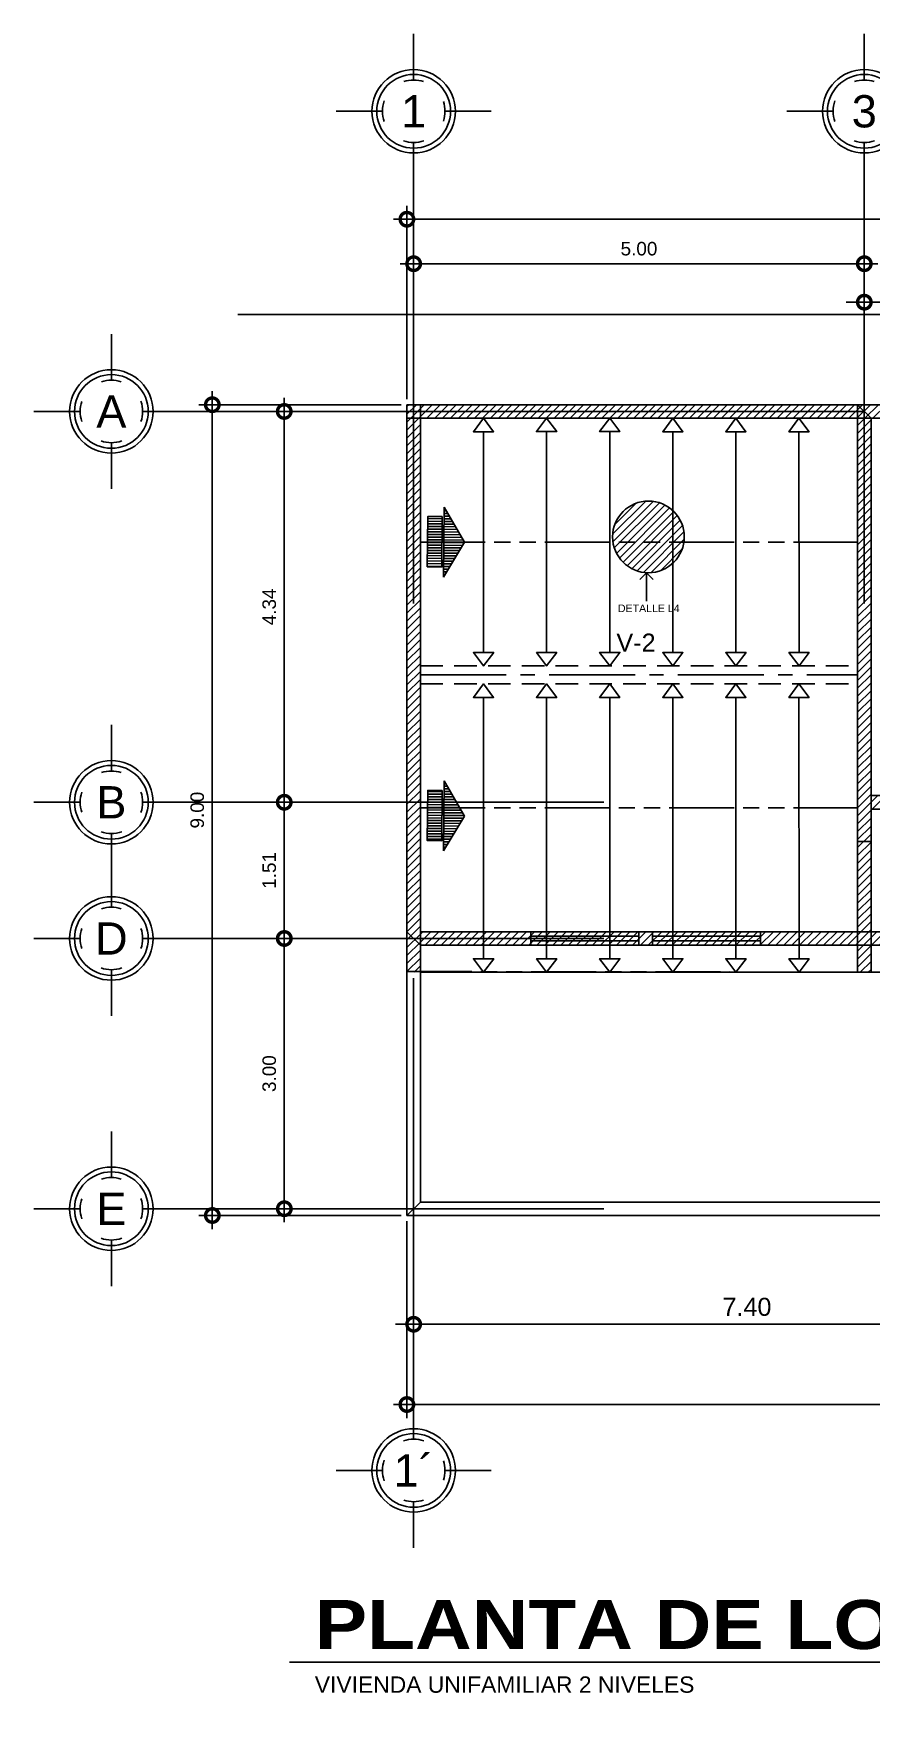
# Model space of a CAD drawing. Header units: inches. Extents: x -370 to 18, y -197 to 199.
# Drawn here: x -319.67 to -310.38, y -14.68 to 4.15 of the extents above; entities that cross this region are included whole.
import ezdxf
from ezdxf.enums import TextEntityAlignment as Align

# ---------------------------------------------------------------- set-up
doc = ezdxf.new("R2010")
doc.units = ezdxf.units.IN
doc.header["$MEASUREMENT"] = 0
doc.header["$PDMODE"] = 34
doc.header["$PDSIZE"] = 0.2
for name, pattern in [('ACAD_ISO09W100', [45, 24, -3, 6, -3, 6, -3]), ('CENTER2', [28.575, 19.05, -3.175, 3.175, -3.175]), ('RAYITAS', [0.375, 0.25, -0.125])]:
    doc.linetypes.add(name, pattern=pattern)
doc.layers.add('VIGAS', color=6, linetype='CENTER2')
doc.styles.add('1', font='arial.ttf')
doc.styles.add('2', font='')
doc.styles.get("Standard").update_dxf_attribs({"font": 'arial.ttf'})
doc.styles.get('2').set_extended_font_data('Arial Black')
doc.dimstyles.new('E100', dxfattribs={"dimtxt": 0.15, "dimasz": 0.15, "dimexe": 0.15, "dimexo": 0.0625, "dimgap": 0.09, "dimtad": 1, "dimzin": 0, "dimdsep": 46, "dimtxsty": 'Standard', "dimblk": 'DOTSMALL', "dimcen": 0.09, "dimdle": 0.15, "dimclrd": 1, "dimclre": 1, "dimclrt": 2, "dimazin": 0, "dimtfac": 1, "dimtofl": 0, "dimtmove": 1, "dimatfit": 1, "dimldrblk": 'OPEN90', "dimfxl": 1, "dimtolj": 1, "dimtzin": 0, "dimarcsym": 0})

# ---------------------------------------------------------------- blocks, each defined once
blk = doc.blocks.new('EJE NORTE NUEVO')
at = {"color": 8}
for p, q in [((0, 3.252), (0, 3.764)), ((-0.347, 2.905), (-0.859, 2.905)), ((0.347, 2.905), (0.859, 2.905))]:
    blk.add_line(p, q, dxfattribs=at)
at = {"color": 2, "linetype": 'CENTER2'}
blk.add_line((0, 2.558), (0, -2.558), dxfattribs=at)
at = {"color": 8}
blk.add_circle((0, 2.905), 0.463, dxfattribs=at)
at = {"color": 4}
blk.add_circle((0, 2.905), 0.409, dxfattribs=at)
at = {"color": 8}
for start, end in [(71.4161, 108.5839), (160.6993, 199.2784), (341.7694, 18.2529), (251.0526, 288.9474)]:
    blk.add_arc((0, 2.905), 0.347, start, end, dxfattribs=at)
at = {"color": 4}
blk.add_attdef('A', text='', height=0.358, dxfattribs=at).set_placement((0, 2.905), align=Align.MIDDLE_CENTER)
blk = doc.blocks.new('_DotSmall')
at = {"color": 0, "linetype": 'ByBlock', "const_width": 0.5}
blk.add_lwpolyline([(-0.0625, 0, 1), (0.0625, 0, 1)], format="xyb", close=True, dxfattribs=at)
blk = doc.blocks.new('*D190')
at = {"color": 1, "lineweight": -2, "transparency": 16777216}
for p, q in [((-0.075, 10.565), (5.225, 10.565)), ((0.075, 9.062), (0.075, 10.715)), ((5.075, 9.489), (5.075, 10.715))]:
    blk.add_line(p, q, dxfattribs=at)
at = {"layer": 'DEFPOINTS', "color": 0, "transparency": 16777216}
for p in [(5.075, 10.565), (5.075, 9.427), (0.075, 9)]:
    blk.add_point(p, dxfattribs=at)
at = {"color": 1, "lineweight": -2, "transparency": 16777216, "xscale": 0.3, "yscale": 0.3, "zscale": 0.3, "rotation": 180}
blk.add_blockref('_DotSmall', (0.075, 10.565), dxfattribs=at)
at = {"color": 1, "lineweight": -2, "transparency": 16777216, "xscale": 0.3, "yscale": 0.3, "zscale": 0.3}
blk.add_blockref('_DotSmall', (5.075, 10.565), dxfattribs=at)
at = {"color": 2, "transparency": 16777216, "insert": (2.575, 10.731), "char_height": 0.15, "attachment_point": 5}
blk.add_mtext('\\A1;5.00', dxfattribs=at)
blk = doc.blocks.new('_Open90')
at = {"color": 0, "linetype": 'ByBlock', "lineweight": -2}
for p, q in [((0, 0), (-1, 0)), ((-0.5, 0.5), (0, 0)), ((0, 0), (-0.5, -0.5))]:
    blk.add_line(p, q, dxfattribs=at)
blk = doc.blocks.new('*D138')
at = {"color": 1, "lineweight": -2, "transparency": 16777216}
for p, q in [((-236.938, 114.773), (-236.938, 115.622)), ((-233.188, 114.347), (-233.188, 115.622)), ((-237.138, 115.422), (-232.988, 115.422))]:
    blk.add_line(p, q, dxfattribs=at)
at = {"layer": 'DEFPOINTS', "color": 0, "transparency": 16777216}
for p in [(-233.188, 115.422), (-236.938, 114.711), (-233.188, 114.284)]:
    blk.add_point(p, dxfattribs=at)
at = {"color": 1, "lineweight": -2, "transparency": 16777216, "xscale": 0.3, "yscale": 0.3, "zscale": 0.3, "rotation": 180}
blk.add_blockref('_DotSmall', (-236.938, 115.422), dxfattribs=at)
at = {"color": 1, "lineweight": -2, "transparency": 16777216, "xscale": 0.3, "yscale": 0.3, "zscale": 0.3}
blk.add_blockref('_DotSmall', (-233.188, 115.422), dxfattribs=at)
at = {"color": 2, "transparency": 16777216, "insert": (-235.063, 115.614), "char_height": 0.2, "attachment_point": 5}
blk.add_mtext('\\A1;3.75', dxfattribs=at)
blk = doc.blocks.new('*D472')
at = {"color": 1, "lineweight": -2, "transparency": 16777216}
for p, q in [((0, 9.062), (0, 11.209)), ((17, 9.062), (17, 11.209)), ((-0.15, 11.059), (17.15, 11.059))]:
    blk.add_line(p, q, dxfattribs=at)
at = {"layer": 'DEFPOINTS', "color": 0, "transparency": 16777216}
for p in [(17, 11.059), (0, 9), (17, 9)]:
    blk.add_point(p, dxfattribs=at)
at = {"color": 1, "lineweight": -2, "transparency": 16777216, "xscale": 0.3, "yscale": 0.3, "zscale": 0.3, "rotation": 180}
blk.add_blockref('_DotSmall', (0, 11.059), dxfattribs=at)
at = {"color": 1, "lineweight": -2, "transparency": 16777216, "xscale": 0.3, "yscale": 0.3, "zscale": 0.3}
blk.add_blockref('_DotSmall', (17, 11.059), dxfattribs=at)
at = {"color": 2, "transparency": 16777216, "insert": (8.5, 11.226), "char_height": 0.15, "attachment_point": 5}
blk.add_mtext('\\A1;17.00', dxfattribs=at)
blk = doc.blocks.new('*D493')
at = {"color": 1, "lineweight": -2, "transparency": 16777216}
for p, q in [((-1.361, 9.075), (-1.361, 4.437)), ((-0.062, 8.925), (-1.511, 8.925)), ((-0.512, 4.587), (-1.511, 4.587))]:
    blk.add_line(p, q, dxfattribs=at)
at = {"layer": 'DEFPOINTS', "color": 0, "transparency": 16777216}
for p in [(0, 8.925), (-1.361, 4.587), (-0.449, 4.587)]:
    blk.add_point(p, dxfattribs=at)
at = {"color": 1, "lineweight": -2, "transparency": 16777216, "xscale": 0.3, "yscale": 0.3, "zscale": 0.3}
for p, rotation in [((-1.361, 8.925), 90), ((-1.361, 4.587), 270)]:
    blk.add_blockref('_DotSmall', p, dxfattribs=dict(at, rotation=rotation))
at = {"color": 2, "transparency": 16777216, "insert": (-1.527, 6.756), "char_height": 0.15, "attachment_point": 5, "rotation": 90}
blk.add_mtext('\\A1;4.34', dxfattribs=at)
blk = doc.blocks.new('*D490')
at = {"color": 1, "lineweight": -2, "transparency": 16777216}
for p, q in [((-1.361, 4.737), (-1.361, 2.925)), ((-0.512, 4.587), (-1.511, 4.587)), ((-0.062, 3.075), (-1.511, 3.075))]:
    blk.add_line(p, q, dxfattribs=at)
at = {"layer": 'DEFPOINTS', "color": 0, "transparency": 16777216}
for p in [(-0.449, 4.587), (-1.361, 3.075), (0, 3.075)]:
    blk.add_point(p, dxfattribs=at)
at = {"color": 1, "lineweight": -2, "transparency": 16777216, "xscale": 0.3, "yscale": 0.3, "zscale": 0.3}
for p, rotation in [((-1.361, 4.587), 90), ((-1.361, 3.075), 270)]:
    blk.add_blockref('_DotSmall', p, dxfattribs=dict(at, rotation=rotation))
at = {"color": 2, "transparency": 16777216, "insert": (-1.527, 3.831), "char_height": 0.15, "attachment_point": 5, "rotation": 90}
blk.add_mtext('\\A1;1.51', dxfattribs=at)
blk = doc.blocks.new('*D473')
at = {"color": 1, "lineweight": -2, "transparency": 16777216}
for p, q in [((-1.36, 3.225), (-1.36, -0.075)), ((-0.062, 3.075), (-1.51, 3.075)), ((-0.062, 0.075), (-1.51, 0.075))]:
    blk.add_line(p, q, dxfattribs=at)
at = {"layer": 'DEFPOINTS', "color": 0, "transparency": 16777216}
for p in [(0, 3.075), (-1.36, 0.075), (0, 0.075)]:
    blk.add_point(p, dxfattribs=at)
at = {"color": 1, "lineweight": -2, "transparency": 16777216, "xscale": 0.3, "yscale": 0.3, "zscale": 0.3}
for p, rotation in [((-1.36, 3.075), 90), ((-1.36, 0.075), 270)]:
    blk.add_blockref('_DotSmall', p, dxfattribs=dict(at, rotation=rotation))
at = {"color": 2, "transparency": 16777216, "insert": (-1.527, 1.575), "char_height": 0.15, "attachment_point": 5, "rotation": 90}
blk.add_mtext('\\A1;3.00', dxfattribs=at)
blk = doc.blocks.new('*D474')
at = {"color": 1, "lineweight": -2, "transparency": 16777216}
for p, q in [((-2.159, 9.15), (-2.159, -0.15)), ((-0.062, 9), (-2.309, 9)), ((-0.062, 0), (-2.309, 0))]:
    blk.add_line(p, q, dxfattribs=at)
at = {"layer": 'DEFPOINTS', "color": 0, "transparency": 16777216}
for p in [(0, 9), (-2.159, 0), (0, 0)]:
    blk.add_point(p, dxfattribs=at)
at = {"color": 1, "lineweight": -2, "transparency": 16777216, "xscale": 0.3, "yscale": 0.3, "zscale": 0.3}
for p, rotation in [((-2.159, 9), 90), ((-2.159, 0), 270)]:
    blk.add_blockref('_DotSmall', p, dxfattribs=dict(at, rotation=rotation))
at = {"color": 2, "transparency": 16777216, "insert": (-2.326, 4.5), "char_height": 0.15, "attachment_point": 5, "rotation": 90}
blk.add_mtext('\\A1;9.00', dxfattribs=at)
blk = doc.blocks.new('*D139')
at = {"color": 1, "lineweight": -2, "transparency": 16777216}
for p, q in [((-241.938, 105.222), (-241.938, 103.877)), ((-234.541, 105.222), (-234.541, 103.877)), ((-242.138, 104.077), (-234.341, 104.077))]:
    blk.add_line(p, q, dxfattribs=at)
at = {"layer": 'DEFPOINTS', "color": 0, "transparency": 16777216}
for p in [(-241.938, 105.284), (-234.541, 105.284), (-234.541, 104.077)]:
    blk.add_point(p, dxfattribs=at)
at = {"color": 1, "lineweight": -2, "transparency": 16777216, "xscale": 0.3, "yscale": 0.3, "zscale": 0.3, "rotation": 180}
blk.add_blockref('_DotSmall', (-241.938, 104.077), dxfattribs=at)
at = {"color": 1, "lineweight": -2, "transparency": 16777216, "xscale": 0.3, "yscale": 0.3, "zscale": 0.3}
blk.add_blockref('_DotSmall', (-234.541, 104.077), dxfattribs=at)
at = {"color": 2, "transparency": 16777216, "insert": (-238.24, 104.269), "char_height": 0.2, "attachment_point": 5}
blk.add_mtext('\\A1;7.40', dxfattribs=at)
blk = doc.blocks.new('*D475')
at = {"color": 1, "lineweight": -2, "transparency": 16777216}
for p, q in [((18, 1.887), (18, -2.248)), ((0, -0.062), (0, -2.248)), ((-0.15, -2.098), (18.15, -2.098))]:
    blk.add_line(p, q, dxfattribs=at)
at = {"layer": 'DEFPOINTS', "color": 0, "transparency": 16777216}
for p in [(18, 1.95), (0, 0), (18, -2.098)]:
    blk.add_point(p, dxfattribs=at)
at = {"color": 1, "lineweight": -2, "transparency": 16777216, "xscale": 0.3, "yscale": 0.3, "zscale": 0.3, "rotation": 180}
blk.add_blockref('_DotSmall', (0, -2.098), dxfattribs=at)
at = {"color": 1, "lineweight": -2, "transparency": 16777216, "xscale": 0.3, "yscale": 0.3, "zscale": 0.3}
blk.add_blockref('_DotSmall', (18, -2.098), dxfattribs=at)
at = {"color": 2, "transparency": 16777216, "insert": (9, -1.931), "char_height": 0.15, "attachment_point": 5}
blk.add_mtext('\\A1;18.00', dxfattribs=at)
blk = doc.blocks.new('F')
at = {"layer": 'VIGAS', "linetype": 'ByBlock'}
h = blk.add_hatch(dxfattribs=at)
h.set_pattern_fill('_USER', color=1, scale=0.029401, angle=90, style=0, pattern_type=0)
h.set_pattern_definition([(90, (-240.477405, -22.610412), (-0.0294009492, 2e-18), [])])
h.paths.add_polyline_path([(0.392, 0.181), (0.003, 0.409), (-0.385, 0.181)])
h = blk.add_hatch(dxfattribs=at)
h.set_pattern_fill('_USER', color=1, scale=0.029401, angle=90, style=0, pattern_type=0)
h.set_pattern_definition([(90, (-240.477405, -22.584635), (-0.0294009492, 2e-18), [])])
h.paths.add_polyline_path([(-0.279, 0.162), (-0.279, 0), (0.279, 0), (0.279, 0.162)])
at = {"color": 2}
blk.add_line((-0.385, 0.181), (0.003, 0.409), dxfattribs=at)
at = {"layer": 'VIGAS', "color": 2, "linetype": 'ByBlock'}
blk.add_line((0.392, 0.181), (0.003, 0.409), dxfattribs=at)
blk.add_lwpolyline([(-0.385, 0.181), (0.392, 0.181)], dxfattribs=at)
blk.add_lwpolyline([(-0.279, 0.162), (0.279, 0.162), (0.279, 0), (-0.279, 0)], close=True, dxfattribs=at)
blk = doc.blocks.new('*U688')
h = blk.add_hatch(color=1)
h.paths.add_polyline_path([(22.575, 0), (22.615, 0, 0.414214), (22.829, -0.214), (22.829, -0.255, -0.414214)])
h.paths.add_polyline_path([(22.829, 0.255), (22.829, 0.214, 0.414214), (22.615, 0), (22.575, 0, -0.414214)])
h = blk.add_hatch(color=1)
h.paths.add_polyline_path([(22.829, 0.255), (22.829, 0.343, -0.414214), (23.172, 0), (23.084, 0, 0.414214)])
h.paths.add_polyline_path([(23.084, 0), (23.172, 0, -0.414214), (22.829, -0.343), (22.829, -0.255, 0.414214)])
at = {"color": 13}
for p, q in [((22.829, -0.83), (22.829, 0.83)), ((0, 0), (23.659, 0))]:
    blk.add_line(p, q, dxfattribs=at)
at = {"color": 5}
for p, q in [((22.829, 0.611), (22.829, 0.83)), ((0, 0), (0.218, 0)), ((23.441, 0), (23.659, 0)), ((22.829, -0.611), (22.829, -0.83))]:
    blk.add_line(p, q, dxfattribs=at)
at = {"color": 13}
for radius in [0.343, 0.255, 0.214]:
    blk.add_circle((22.829, 0), radius, dxfattribs=at)
at = {"color": 2, "linetype": 'Continuous', "style": '1'}
blk.add_text('ESCALA 1:', height=0.2, dxfattribs=at).set_placement((19.653, -0.311))
at = {"color": 1, "linetype": 'Continuous', "style": '2'}
blk.add_attdef('TITULO', (0.308, 0.162), '', height=0.6, dxfattribs=at)
at = {"color": 2, "linetype": 'Continuous', "style": '1'}
blk.add_attdef('DESCRIPCION', (0.308, -0.373), '', height=0.2, dxfattribs=at)
at = {"color": 2, "style": '1'}
blk.add_attdef('ESCALA', (21.166, -0.311), '', height=0.2, dxfattribs=at)
blk = doc.blocks.new('A$C4C712806')
at = {"color": 8}
for p, q in [((17.88, 10), (-1.877, 10)), ((0.15, 9), (0, 9)), ((0, 9), (0, 0)), ((5.075, 8.925), (0.075, 8.925)), ((0.15, 9), (0.15, 3.15)), ((0.15, 9), (5.15, 9)), ((5, 9), (5.895, 9)), ((5, 4.15), (5, 9)), ((5, 9), (5.15, 8.85)), ((5.15, 8.85), (5.895, 8.85)), ((5.15, 4.15), (5.15, 8.85)), ((5, 4.15), (5.15, 4.15)), ((5.15, 4.15), (5, 4.15)), ((0.15, 3), (0, 3.15)), ((0.15, 3.15), (1.375, 3.15)), ((1.375, 3), (1.375, 3.15)), ((2.575, 3.15), (2.725, 3.15)), ((2.575, 3), (2.575, 3.15)), ((2.725, 3), (2.725, 3.15)), ((3.925, 3.15), (5.15, 3.15)), ((3.925, 3), (3.925, 3.15)), ((5.15, 3.15), (5.15, 3)), ((0.15, 3), (0.15, 0.15)), ((0.15, 3), (1.375, 3)), ((2.575, 3), (2.725, 3)), ((3.925, 3), (5.15, 3)), ((5.15, 3), (6.27, 3)), ((0.15, 2.7), (5.97, 2.7)), ((0.15, 0.15), (0, 0)), ((0, 0), (19, 0)), ((0.15, 0.15), (7.397, 0.15))]:
    blk.add_line(p, q, dxfattribs=at)
at = {"color": 1}
for p, q in [((1.375, 3.15), (2.575, 3.15)), ((2.725, 3.15), (3.925, 3.15)), ((1.375, 3), (2.575, 3)), ((2.725, 3), (3.925, 3))]:
    blk.add_line(p, q, dxfattribs=at)
at = {"color": 2}
for p, q in [((1.375, 3.1), (2.575, 3.1)), ((1.375, 3.05), (2.575, 3.05)), ((2.725, 3.1), (3.925, 3.1)), ((2.725, 3.05), (3.925, 3.05))]:
    blk.add_line(p, q, dxfattribs=at)
for p, values in [((0.075, 9.352), {'A': '1'}), ((5.075, 9.352), {'A': '3'})]:
    blk.add_blockref('EJE NORTE NUEVO', p).add_auto_attribs(values)
at = {"color": 8}
ref = blk.add_blockref('EJE NORTE NUEVO', (-0.374, 8.925), dxfattribs=dict(at, rotation=90))
ref.add_attrib('A', 'A', dxfattribs={"color": 4, "height": 0.358}).set_placement((-3.279, 8.925), align=Align.MIDDLE_CENTER)
ref = blk.add_blockref('EJE NORTE NUEVO', (-0.374, 4.587), dxfattribs=dict(at, rotation=90))
ref.add_attrib('A', 'B', dxfattribs={"color": 4, "height": 0.358}).set_placement((-3.279, 4.587), align=Align.MIDDLE_CENTER)
ref = blk.add_blockref('EJE NORTE NUEVO', (-0.374, 3.075), dxfattribs=dict(at, rotation=90))
ref.add_attrib('A', 'D', dxfattribs={"color": 4, "height": 0.358}).set_placement((-3.279, 3.075), align=Align.MIDDLE_CENTER)
ref = blk.add_blockref('EJE NORTE NUEVO', (0.075, 0.075), dxfattribs=dict(at, xscale=-1, rotation=180))
ref.add_attrib('A', '1´', dxfattribs={"color": 4, "height": 0.3581}).set_placement((0.075, -2.83), align=Align.MIDDLE_CENTER)
ref = blk.add_blockref('EJE NORTE NUEVO', (-0.374, 0.075), dxfattribs=dict(at, rotation=90))
ref.add_attrib('A', 'E', dxfattribs={"color": 4, "height": 0.358}).set_placement((-3.279, 0.075), align=Align.MIDDLE_CENTER)
for base, p1, p2, picture, middle in [((17, 11.059), (0, 9), (17, 9), '*D472', (8.5, 11.226)), ((5.075, 10.565), (0.075, 9), (5.075, 9.427), '*D190', (2.575, 10.731)), ((18, -2.098), (0, 0), (18, 1.95), '*D475', (9, -1.931))]:
    dim = blk.add_linear_dim(base=base, p1=p1, p2=p2, dimstyle='E100', dxfattribs=at)
    dim.commit()
    dim.dimension.update_dxf_attribs({"geometry": picture, "text_midpoint": middle})
for base, p1, p2, picture, middle in [((8.825, 10.138), (5.075, 9.427), (8.825, 9), '*D138', (6.95, 10.33)), ((7.472, -1.207), (0.075, 0), (7.472, 0), '*D139', (3.774, -1.015))]:
    dim = blk.add_linear_dim(base=base, p1=p1, p2=p2, dimstyle='E100', dxfattribs=at)
    dim.commit()
    dim.dimension.update_dxf_attribs({"geometry": picture, "text_midpoint": middle, "insert": (242.013, -105.284)})
for base, p1, p2, picture, middle in [((-2.159, 0), (0, 9), (0, 0), '*D474', (-2.326, 4.5)), ((-1.361, 4.587), (0, 8.925), (-0.449, 4.587), '*D493', (-1.527, 6.756)), ((-1.361, 3.075), (-0.449, 4.587), (0, 3.075), '*D490', (-1.527, 3.831)), ((-1.36, 0.075), (0, 3.075), (0, 0.075), '*D473', (-1.527, 1.575))]:
    dim = blk.add_linear_dim(base=base, p1=p1, p2=p2, angle=90, dimstyle='E100', dxfattribs=at)
    dim.commit()
    dim.dimension.update_dxf_attribs({"geometry": picture, "text_midpoint": middle})

msp = doc.modelspace()

# ---------------------------------------------------------------- hatches: boundary and pattern name
h = msp.add_hatch()
h.set_pattern_fill('ANSI31', color=2, scale=0.5)
h.paths.add_polyline_path([(-315.5309, 0.03189), (-298.5309, 0.03189), (-298.5309, -0.11811), (-315.5309, -0.11811)])
h = msp.add_hatch()
h.set_pattern_fill('ANSI31', color=2, scale=0.5)
h.paths.add_polyline_path([(-315.5309, -0.11811), (-315.3809, -0.11811), (-315.3809, -6.26811), (-315.5309, -6.26811)])
h = msp.add_hatch()
h.set_pattern_fill('ANSI31', color=2, scale=0.5)
h.paths.add_polyline_path([(-310.3809, -0.11811), (-310.5309, -0.11811), (-310.5309, -6.26811), (-310.3809, -6.26811)])
h = msp.add_hatch()
h.set_pattern_fill('ANSI31', color=2, scale=0.5)
h.paths.add_polyline_path([(-310.3809, -4.45651), (-304.9809, -4.45651), (-304.9809, -4.30651), (-310.3809, -4.30651)])
h = msp.add_hatch()
h.set_pattern_fill('ANSI31', color=2, scale=0.5)
h.paths.add_polyline_path([(-310.5309, -5.96811), (-315.3809, -5.96811), (-315.3809, -5.81811), (-310.5309, -5.81811)])
h = msp.add_hatch()
h.set_pattern_fill('ANSI31', color=2, scale=0.5)
h.paths.add_polyline_path([(-303.83371, -5.81811), (-310.3809, -5.81811), (-310.3809, -5.96811), (-303.83371, -5.96811)])
at = {"layer": 'VIGAS', "linetype": 'ByBlock'}
h = msp.add_hatch(dxfattribs=at)
h.set_pattern_fill('_USER,_O', color=1, scale=0.06, angle=45, pattern_type=0)
h.set_pattern_definition([(45, (-743.14923, -59.90708), (-0.042426407, 0.042426407), [])])
h.paths.add_polyline_path([(-312.45302, -1.43531, 1), (-313.249, -1.43531, 1)])

# ---------------------------------------------------------------- linework, layer by layer
at = {"color": 8, "linetype": 'RAYITAS'}
for p, q in [((-315.3809, -2.86811), (-310.5309, -2.86811)), ((-315.3809, -3.06811), (-310.5309, -3.06811))]:
    msp.add_line(p, q, dxfattribs=at)
at = {"color": 6, "linetype": 'CENTER2', "ltscale": 0.05}
msp.add_line((-315.3809, -2.96811), (-310.5309, -2.96811), dxfattribs=at)
at = {"color": 2}
for points in [[(-315.5309, 0.03189), (-298.5309, 0.03189), (-298.5309, -0.11811), (-315.5309, -0.11811)], [(-310.3809, -0.11811), (-310.5309, -0.11811), (-310.5309, -6.26811), (-310.3809, -6.26811)], [(-310.3809, -4.45651), (-304.9809, -4.45651), (-304.9809, -4.30651), (-310.3809, -4.30651)], [(-310.5309, -5.96811), (-315.3809, -5.96811), (-315.3809, -5.81811), (-310.5309, -5.81811)], [(-303.83371, -5.81811), (-310.3809, -5.81811), (-310.3809, -5.96811), (-303.83371, -5.96811)]]:
    msp.add_lwpolyline(points, close=True, dxfattribs=at)
at = {"color": 4}
for points in [[(-314.6809, -0.26736), (-314.56868, -0.26736), (-314.6809, -0.11811), (-314.79312, -0.26736), (-314.6809, -0.26736), (-314.68039, -2.71886), (-314.79261, -2.71886), (-314.68039, -2.86811), (-314.56817, -2.71886), (-314.68039, -2.71886)], [(-313.9809, -0.26721), (-313.86868, -0.26721), (-313.9809, -0.11796), (-314.09312, -0.26721), (-313.9809, -0.26721), (-313.98039, -2.71871), (-314.09261, -2.71871), (-313.98039, -2.86796), (-313.86817, -2.71871), (-313.98039, -2.71871)], [(-313.2809, -0.26707), (-313.16868, -0.26707), (-313.2809, -0.11782), (-313.39312, -0.26707), (-313.2809, -0.26707), (-313.28039, -2.71857), (-313.39261, -2.71857), (-313.28039, -2.86782), (-313.16817, -2.71857), (-313.28039, -2.71857)], [(-312.5809, -0.26736), (-312.46868, -0.26736), (-312.5809, -0.11811), (-312.69312, -0.26736), (-312.5809, -0.26736), (-312.58039, -2.71886), (-312.69261, -2.71886), (-312.58039, -2.86811), (-312.46817, -2.71886), (-312.58039, -2.71886)], [(-311.8809, -0.26736), (-311.76868, -0.26736), (-311.8809, -0.11811), (-311.99312, -0.26736), (-311.8809, -0.26736), (-311.88039, -2.71886), (-311.99261, -2.71886), (-311.88039, -2.86811), (-311.76817, -2.71886), (-311.88039, -2.71886)], [(-311.1809, -0.26736), (-311.06868, -0.26736), (-311.1809, -0.11811), (-311.29312, -0.26736), (-311.1809, -0.26736), (-311.18039, -2.71886), (-311.29261, -2.71886), (-311.18039, -2.86811), (-311.06817, -2.71886), (-311.18039, -2.71886)], [(-314.6809, -3.21736), (-314.56868, -3.21736), (-314.6809, -3.06811), (-314.79312, -3.21736), (-314.6809, -3.21736), (-314.68039, -6.11886), (-314.79261, -6.11886), (-314.68039, -6.26811), (-314.56817, -6.11886), (-314.68039, -6.11886)], [(-313.9809, -3.21736), (-313.86868, -3.21736), (-313.9809, -3.06811), (-314.09312, -3.21736), (-313.9809, -3.21736), (-313.98039, -6.11886), (-314.09261, -6.11886), (-313.98039, -6.26811), (-313.86817, -6.11886), (-313.98039, -6.11886)], [(-313.2809, -3.21736), (-313.16868, -3.21736), (-313.2809, -3.06811), (-313.39312, -3.21736), (-313.2809, -3.21736), (-313.28039, -6.11886), (-313.39261, -6.11886), (-313.28039, -6.26811), (-313.16817, -6.11886), (-313.28039, -6.11886)], [(-312.5809, -3.21711), (-312.46868, -3.21711), (-312.5809, -3.06786), (-312.69312, -3.21711), (-312.5809, -3.21711), (-312.58039, -6.11861), (-312.69261, -6.11861), (-312.58039, -6.26786), (-312.46817, -6.11861), (-312.58039, -6.11861)], [(-311.8809, -3.21699), (-311.76868, -3.21699), (-311.8809, -3.06774), (-311.99312, -3.21699), (-311.8809, -3.21699), (-311.88039, -6.11849), (-311.99261, -6.11849), (-311.88039, -6.26774), (-311.76817, -6.11849), (-311.88039, -6.11849)], [(-311.1809, -3.21699), (-311.06868, -3.21699), (-311.1809, -3.06774), (-311.29312, -3.21699), (-311.1809, -3.21699), (-311.18039, -6.11849), (-311.29261, -6.11849), (-311.18039, -6.26774), (-311.06817, -6.11849), (-311.18039, -6.11849)]]:
    msp.add_lwpolyline(points, dxfattribs=at)
at = {"color": 3, "linetype": 'ACAD_ISO09W100', "ltscale": 0.03}
for points in [[(-315.3809, -1.49311), (-310.5309, -1.49311)], [(-315.3809, -4.44311), (-310.5309, -4.44311)], [(-315.5309, -6.26007), (-309.56133, -6.26811), (-309.56133, -8.96811)]]:
    msp.add_lwpolyline(points, dxfattribs=at)
at = {"layer": 'VIGAS', "color": 1, "linetype": 'ByBlock'}
msp.add_circle((-312.85101, -1.43531), 0.39799, dxfattribs=at)

# ---------------------------------------------------------------- block references
msp.add_blockref('A$C4C712806', (-315.5309, -8.96811))
at = {"color": 2, "rotation": 269.5252541221279}
for p in [(-315.3022, -1.48801), (-315.3022, -4.52828)]:
    msp.add_blockref('F', p, dxfattribs=at)
at = {"xscale": 0.9073029058261515, "yscale": 0.9073029058261515, "zscale": 0.9073029058261515}
msp.add_blockref('*U688', (-316.83218, -13.92708), dxfattribs=at).add_auto_attribs({'TITULO': 'PLANTA DE LOSA PREFABRICADA NIVEL 1', 'DESCRIPCION': 'VIVIENDA UNIFAMILIAR 2 NIVELES', 'ESCALA': '75'})

# ---------------------------------------------------------------- texts
at = {"color": 2, "attachment_point": 1}
for s, insert, char_height in [('DETALLE L4', (-313.18949, -2.18587), 0.084), ('V-2', (-313.20616, -2.50864), 0.2)]:
    msp.add_mtext(s, dxfattribs=dict(at, insert=insert, char_height=char_height))

# ---------------------------------------------------------------- leaders
msp.add_leader([(-312.87238, -1.83273), (-312.87238, -2.1482)], dimstyle='E100', override={"dimgap": 0.01, "dimtad": 0})

doc.saveas('drawing.dxf')
